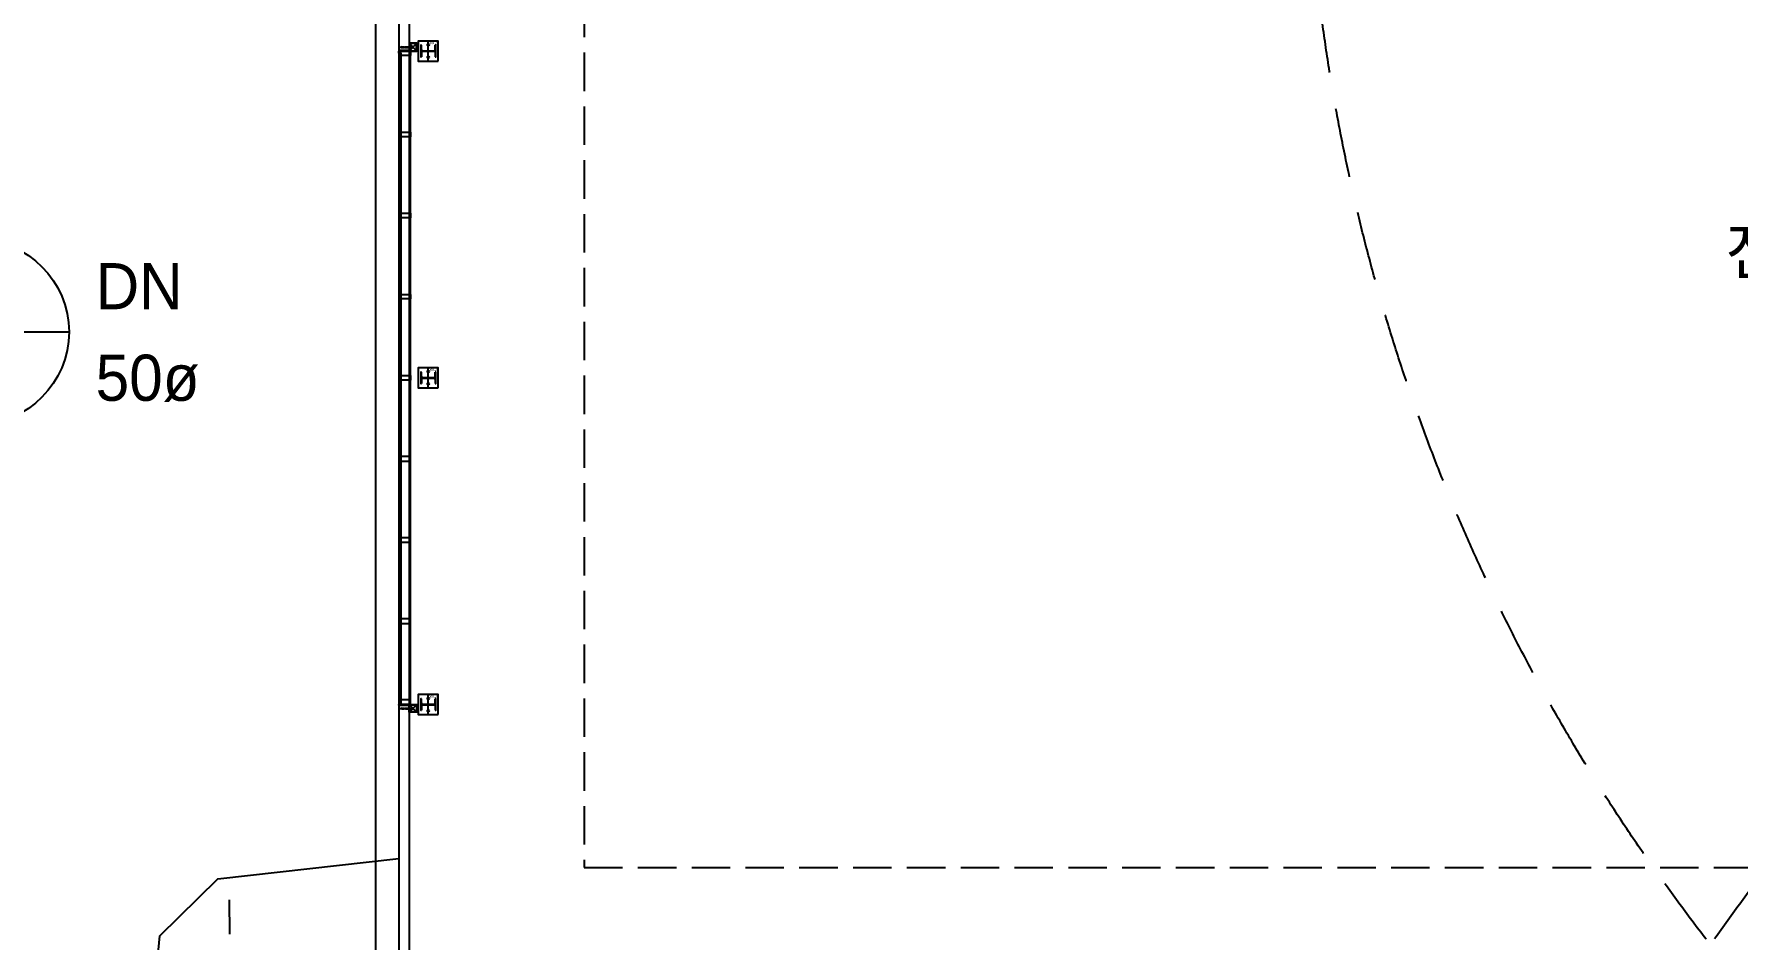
# Model space of a CAD drawing. Header units: millimetres. Extents: x 0 to 168200, y 0 to 118800.
# Drawn here: x 36319 to 58486, y 57089 to 68870 of the extents above; entities that cross this region are included whole.
import ezdxf
from ezdxf.enums import TextEntityAlignment as Align

# ---------------------------------------------------------------- set-up
doc = ezdxf.new("R2010")
doc.units = ezdxf.units.MM
doc.header["$LTSCALE"] = 200
for name, pattern in [('CEN-GAUN', [32.2, 30, -1, 0.2, -1]), ('DASH', [0.35, 0.25, -0.1]), ('HID', [2.3, 1.5, -0.8]), ('HIDDEN', [0.375, 0.25, -0.125])]:
    doc.linetypes.add(name, pattern=pattern)
for name, color, linetype in [('BACK', 8, 'Continuous'), ('CEN', 1, 'CEN-GAUN'), ('TEXT', 2, 'Continuous')]:
    doc.layers.add(name, color=color, linetype=linetype)
doc.styles.add('돋움', font='')
doc.styles.add('스타일1', font='')
doc.styles.get('돋움').set_extended_font_data('Dotum')
doc.styles.get('스타일1').set_extended_font_data('Malgun Gothic')

# ---------------------------------------------------------------- blocks, each defined once
blk = doc.blocks.new('BOLT1')
at = {"layer": 'BACK', "linetype": 'HIDDEN'}
for p, q in [((10, 209), (5, 209)), ((5, -31), (5, 209)), ((7, 219), (6, 209)), ((6, -46), (6, 209)), ((10, 222), (7, 219)), ((9, 210), (7, 219)), ((10, 219), (8, 220)), ((10, 219), (9, 210)), ((10, 222), (10, 209)), ((10, 222), (13, 219)), ((10, 209), (15, 203)), ((13, 219), (15, 209)), ((16, 209), (15, 209)), ((15, -46), (15, 209)), ((16, -31), (16, 209)), ((6, -46), (0, -52)), ((21, -52), (0, -52)), ((16, -31), (5, -31)), ((15, -46), (6, -46)), ((15, -46), (21, -52))]:
    blk.add_line(p, q, dxfattribs=at)
at = {"layer": 'BACK'}
blk.add_line((10, -67), (10, 228), dxfattribs=at)
blk = doc.blocks.new('SQ-PIPE-100X100X4.5TD')
at = {"layer": 'BACK'}
for p, q in [((-10, 135), (-10, 0)), ((0, 135), (0, 0)), ((-96, -4), (-4, -96)), ((-4, -4), (-96, -96))]:
    blk.add_line(p, q, dxfattribs=at)
for points in [[(0, 0), (0, -100), (-100, -100), (-100, 0)], [(-4, -4), (-4, -96), (-96, -96), (-96, -4)]]:
    blk.add_lwpolyline(points, close=True, dxfattribs=at)
blk.add_circle((-5, 122), 5, dxfattribs=at)
blk.add_arc((-5, 144), 10, 240.1368, 299.8632, dxfattribs=at)
at = {"layer": 'BACK', "xscale": 0.6121869552298449, "yscale": 0.6121869552298449, "zscale": 0.6121869552298449, "rotation": 180}
blk.add_blockref('BOLT1', (-44, 77), dxfattribs=at)
blk = doc.blocks.new('X-PIPE-1PL')
at = {"xscale": -1, "rotation": 90}
blk.add_blockref('SQ-PIPE-100X100X4.5TD', (-300, -17250), dxfattribs=at)
at = {"rotation": 90}
blk.add_blockref('SQ-PIPE-100X100X4.5TD', (-300, -25750), dxfattribs=at)
blk = doc.blocks.new('1층 창문-1')
at = {"layer": 'BACK'}
for p, q in [((41065, 68620), (41065, 68650)), ((41065, 68650), (41215, 68650)), ((41089, 68620), (41065, 68620)), ((41089, 68590), (41089, 68650)), ((41215, 68590), (41089, 68590)), ((41215, 68650), (41215, 68590)), ((41088, 67565), (41064, 67565)), ((41088, 66510), (41064, 66510)), ((41088, 65455), (41064, 65455)), ((41088, 64400), (41064, 64400)), ((41088, 63345), (41064, 63345)), ((41088, 62290), (41064, 62290)), ((41088, 61235), (41064, 61235)), ((41089, 60180), (41065, 60180)), ((41065, 60180), (41065, 60150)), ((41065, 60150), (41215, 60150)), ((41089, 60210), (41089, 60150)), ((41215, 60210), (41089, 60210)), ((41215, 60150), (41215, 60210))]:
    blk.add_line(p, q, dxfattribs=at)
at = {"layer": 'BACK', "linetype": 'Continuous', "ltscale": 2}
for p, q in [((41065, 68620), (41065, 60180)), ((41089, 68620), (41089, 60150))]:
    blk.add_line(p, q, dxfattribs=at)
at = {"layer": 'BACK', "linetype": 'Continuous'}
blk.add_line((41215, 60150), (41215, 68590), dxfattribs=at)
at = {"layer": 'BACK'}
for points in [[(41214, 67595), (41214, 67535), (41088, 67535), (41088, 67595)], [(41214, 66540), (41214, 66480), (41088, 66480), (41088, 66540)], [(41214, 65485), (41214, 65425), (41088, 65425), (41088, 65485)], [(41214, 64430), (41214, 64370), (41088, 64370), (41088, 64430)], [(41214, 63315), (41214, 63375), (41088, 63375), (41088, 63315)], [(41214, 62260), (41214, 62320), (41088, 62320), (41088, 62260)], [(41214, 61205), (41214, 61265), (41088, 61265), (41088, 61205)]]:
    blk.add_lwpolyline(points, close=True, dxfattribs=at)
blk = doc.blocks.new('*U262')
for p, q in [((59, 185), (0, 185)), ((59, 9), (0, 9)), ((72, 172), (72, 22)), ((78, 172), (78, 22)), ((91, 185), (150, 185)), ((91, 9), (150, 9))]:
    blk.add_line(p, q)
for points in [[(150, 185), (150, 194), (0, 194), (0, 185)], [(0, 9), (0, 0), (150, 0), (150, 9)]]:
    blk.add_lwpolyline(points)
for centre, start, end in [((59, 172), 0, 90), ((59, 22), 270, 0), ((91, 172), 90, 180), ((91, 22), 180, 270)]:
    blk.add_arc(centre, 13, start, end)
blk = doc.blocks.new('x-stu-1Fcol')
at = {"layer": 'BACK'}
for p, q in [((-53, -17390), (-53, -17110)), ((-53, -21640), (-53, -21360)), ((-53, -25890), (-53, -25610))]:
    blk.add_line(p, q, dxfattribs=at)
for points in [[(77, -17380), (77, -17120), (-183, -17120), (-183, -17380)], [(77, -21630), (77, -21370), (-183, -21370), (-183, -21630)], [(77, -25880), (77, -25620), (-183, -25620), (-183, -25880)]]:
    blk.add_lwpolyline(points, close=True, dxfattribs=at)
for centre in [(-53, -17170), (-53, -17330), (-53, -21420), (-53, -21580), (-53, -25670), (-53, -25830)]:
    blk.add_circle(centre, 12, dxfattribs=at)
at = {"layer": 'BACK', "rotation": 89.99999999999997}
for p in [(44, -17325), (44, -21575), (44, -25825)]:
    blk.add_blockref('*U262', p, dxfattribs=at)
at = {"layer": 'BACK', "style": '스타일1'}
for p in [(-36, -17161), (-36, -21411), (-36, -25661)]:
    blk.add_text('WC2', height=35, dxfattribs=at).set_placement(p)

msp = doc.modelspace()

# ---------------------------------------------------------------- linework, layer by layer
at = {"layer": 'BACK'}
for p, q in [((41065, 71400), (41065, 68650)), ((41200, 71400), (41200, 68650)), ((41200, 68650), (41065, 68650)), ((41065, 60150), (41065, 42465)), ((41200, 60150), (41065, 60150)), ((41200, 60150), (41200, 42600))]:
    msp.add_line(p, q, dxfattribs=at)
for points in [[(57800, 86200), (41200, 86200), (41200, 42600), (48610, 42600)], [(12210.8, 49667.4), (12643.4, 48369.8), (14033.9, 47635.6), (23121.6, 47302.3), (30714, 47251.6), (35607.4, 47130), (36662.2, 47901.8), (37366.6, 50929.5), (37953.6, 57142.1), (38707.8, 57884.6), (41065, 58147.7)], [(38865.8, 57165.3), (38860.8, 57609.5)]]:
    msp.add_lwpolyline(points, dxfattribs=at)
at = {"layer": 'BACK', "linetype": 'DASH', "ltscale": 10}
msp.add_lwpolyline([(43474.5, 58028.8), (87474.5, 58028.8), (87474.5, 70028.8), (43474.5, 70028.8)], close=True, dxfattribs=at)
at = {"layer": 'BACK'}
msp.add_lwpolyline([(41065, 69400), (41065, 42165.2), (40765, 42165.2), (40765, 69400)], close=True, dxfattribs=at)
at = {"layer": 'CEN', "linetype": 'HID', "ltscale": 3}
for centre in [(53651.8, 72385), (77854.6, 72385), (53992.6, 56415), (78654.2, 42752.8)]:
    msp.add_circle(centre, 25000, dxfattribs=at)
at = {"layer": 'TEXT'}
msp.add_line((33777.9, 64995.9), (36773, 64995.9), dxfattribs=at)
msp.add_circle((35573, 64995.9), 1200, dxfattribs=at)

# ---------------------------------------------------------------- block references
at = {"layer": 'BACK'}
for name, p in [('1층 창문-1', (0, 0)), ('X-PIPE-1PL', (41500, 85900)), ('x-stu-1Fcol', (41500, 85900))]:
    msp.add_blockref(name, p, dxfattribs=at)

# ---------------------------------------------------------------- texts
at = {"layer": 'BACK', "style": '스타일1'}
msp.add_text('전기차/반도체/2차전지 In-Line검증시스템', height=600, dxfattribs=at).set_placement((65474.5, 66045.1), align=Align.MIDDLE_CENTER)
at = {"layer": 'TEXT', "style": '돋움'}
for s, p in [('DN', (37119.2, 65591.4)), ('50ø', (37119.2, 64400.4))]:
    msp.add_text(s, height=600, dxfattribs=at).set_placement(p, align=Align.MIDDLE_LEFT)

doc.saveas('drawing.dxf')
